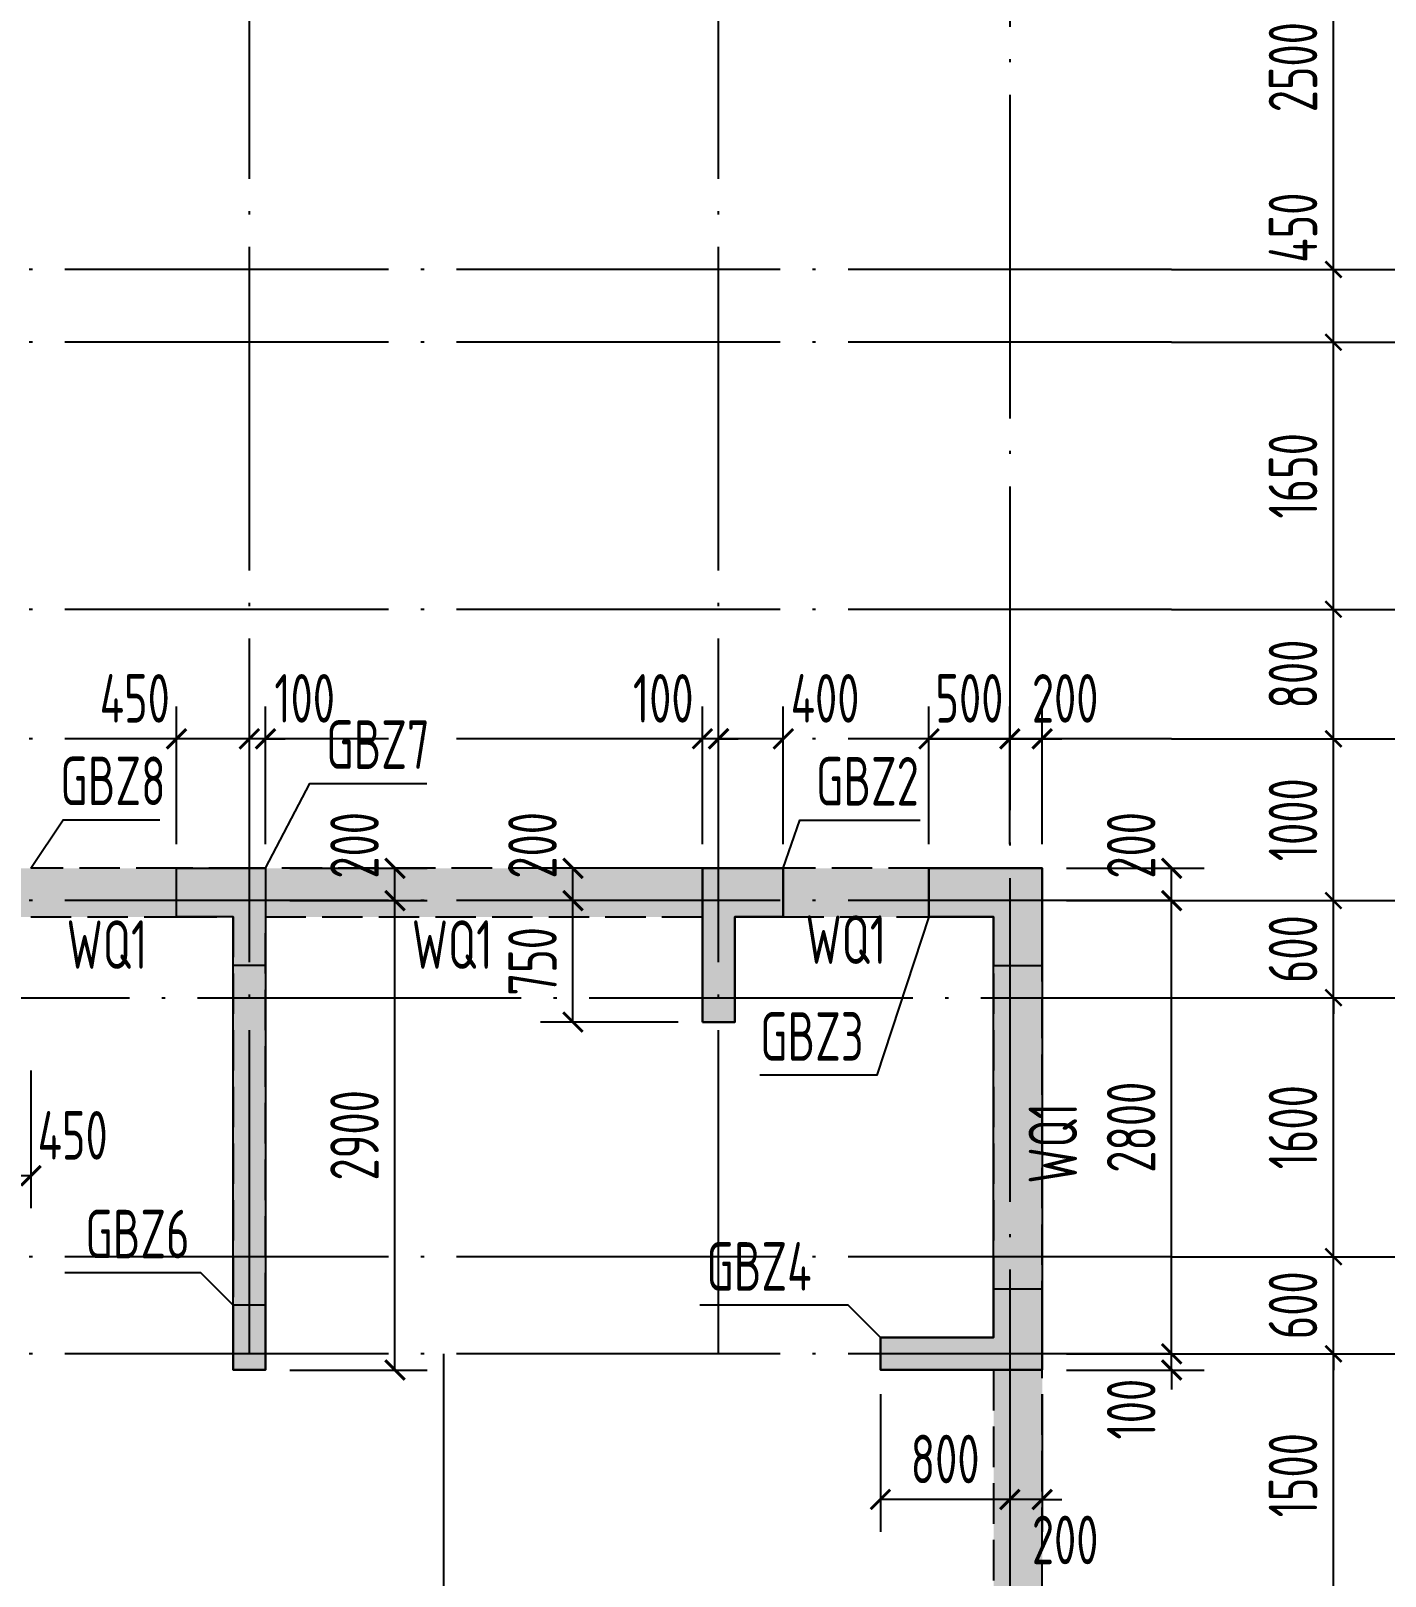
# Model space of a CAD drawing. Extents: x -668857 to 143095, y -247466 to 228182.
# Drawn here: x -283926 to -275557, y 206265 to 215812 of the extents above; entities that cross this region are included whole.
import ezdxf
from ezdxf.enums import TextEntityAlignment as Align

# ---------------------------------------------------------------- set-up
doc = ezdxf.new("R2010")
doc.units = 0
doc.header["$LTSCALE"] = 1000
doc.linetypes.add('DASH', pattern=[0.35, 0.25, -0.1])
doc.linetypes.add('DOTE', pattern=[2.42, 2, -0.2, 0.02, -0.2])
doc.layers.get('0').update_dxf_attribs({"linetype": 'CONTINUOUS'})
doc.layers.get('DEFPOINTS').update_dxf_attribs({"linetype": 'CONTINUOUS'})
for name, color, linetype in [('A-AXIS', 1, 'CONTINUOUS'), ('A-DOTE', 10, 'DOTE'), ('COLU_DE_TEXT', 7, 'CONTINUOUS'), ('LABEL', 1, 'CONTINUOUS'), ('S-Q墙填充', 252, 'CONTINUOUS'), ('S-Q墙实线', 6, 'CONTINUOUS'), ('S-Q墙标注', 3, 'CONTINUOUS'), ('S-Q墙虚线', 6, 'DASH'), ('S-X详图填充', 252, 'CONTINUOUS'), ('S-X详图实线', 4, 'CONTINUOUS'), ('S-Y一般标注', 3, 'CONTINUOUS')]:
    doc.layers.add(name, color=color, linetype=linetype)
doc.styles.add('TSSD_DIMENSION', font='Tssdeng.shx', dxfattribs={"width": 0.7, "bigfont": 'tssdchn.shx'})
doc.styles.add('TSSD_REIN', font='tssdeng.shx', dxfattribs={"width": 0.7, "height": 300, "bigfont": 'tssdchn.shx'})
doc.styles.add('结构文字', font='zstxt.shx', dxfattribs={"width": 0.7, "bigfont": 'zshz.shx'})
doc.dimstyles.new('STRUCK', dxfattribs={"dimtxt": 400, "dimasz": 121, "dimexe": 200, "dimexo": 150, "dimgap": 115, "dimtad": 1, "dimdec": 0, "dimdsep": 46, "dimtxsty": '结构文字', "dimblk": 'ARCHTICK', "dimcen": 400, "dimclrd": 3, "dimclre": 3, "dimclrt": 7, "dimadec": 0, "dimazin": 0, "dimtfac": 1, "dimtdec": 0, "dimtix": 1, "dimtmove": 2, "dimatfit": 3, "dimldrblk": '_DIMX', "dimfxl": 0, "dimtolj": 1, "dimtzin": 0, "dimarcsym": 0})
doc.dimstyles.new('TSSD_100_100', dxfattribs={"dimtxt": 300, "dimasz": 100, "dimexe": 100, "dimexo": 250, "dimgap": 100, "dimtad": 1, "dimdec": 0, "dimzin": 0, "dimdsep": 46, "dimtxsty": 'TSSD_DIMENSION', "dimblk": 'ARCHTICK', "dimcen": 0, "dimdle": 100, "dimclrt": 7, "dimadec": 0, "dimazin": 0, "dimtfac": 1, "dimtdec": 0, "dimtix": 1, "dimtmove": 2, "dimatfit": 3, "dimldrblk": 'ARCHTICK', "dimfxl": 0, "dimtolj": 1, "dimtzin": 0, "dimarcsym": 0})

# ---------------------------------------------------------------- blocks, each defined once
blk = doc.blocks.new('_ArchTick')
at = {"color": 0, "linetype": 'ByBlock', "const_width": 0.15}
blk.add_lwpolyline([(-0.5, -0.5), (0.5, 0.5)], dxfattribs=at)
blk = doc.blocks.new('*D270')
at = {"layer": 'DEFPOINTS', "color": 0}
for p in [(55600, 10900), (56600, 10900), (55600, 9400)]:
    blk.add_point(p, dxfattribs=at)
at = {"layer": 'S-Y一般标注', "color": 0, "lineweight": -2}
for p, q in [((56600, 9300), (56600, 11000)), ((55850, 10900), (56700, 10900)), ((55850, 9400), (56700, 9400))]:
    blk.add_line(p, q, dxfattribs=at)
at = {"layer": 'S-Y一般标注', "color": 0, "lineweight": -2, "xscale": 100, "yscale": 100, "zscale": 100}
for p, rotation in [((56600, 10900), 90), ((56600, 9400), 270)]:
    blk.add_blockref('_ArchTick', p, dxfattribs=dict(at, rotation=rotation))
at = {"layer": 'S-Y一般标注', "color": 7, "insert": (56350, 10150), "char_height": 300, "attachment_point": 5, "rotation": 90, "style": 'TSSD_DIMENSION'}
blk.add_mtext('\\A1;1500', dxfattribs=at)
blk = doc.blocks.new('*D271')
at = {"layer": 'DEFPOINTS', "color": 0}
for p in [(55600, 11500), (56600, 11500), (55600, 10900)]:
    blk.add_point(p, dxfattribs=at)
at = {"layer": 'S-Y一般标注', "color": 0, "lineweight": -2}
for p, q in [((56600, 11500), (56600, 11600)), ((55850, 11500), (56700, 11500)), ((56600, 10900), (56600, 11500)), ((55850, 10900), (56700, 10900)), ((56600, 10900), (56600, 10800))]:
    blk.add_line(p, q, dxfattribs=at)
at = {"layer": 'S-Y一般标注', "color": 0, "lineweight": -2, "xscale": 100, "yscale": 100, "zscale": 100}
for p, rotation in [((56600, 11500), 270), ((56600, 10900), 90)]:
    blk.add_blockref('_ArchTick', p, dxfattribs=dict(at, rotation=rotation))
at = {"layer": 'S-Y一般标注', "color": 7, "insert": (56350, 11200), "char_height": 300, "attachment_point": 5, "rotation": 90, "style": 'TSSD_DIMENSION'}
blk.add_mtext('\\A1;600', dxfattribs=at)
blk = doc.blocks.new('*D272')
at = {"layer": 'DEFPOINTS', "color": 0}
for p in [(55600, 13100.3), (56600, 13100.3), (55600, 11500)]:
    blk.add_point(p, dxfattribs=at)
at = {"layer": 'S-Y一般标注', "color": 0, "lineweight": -2}
for p, q in [((56600, 11400), (56600, 13200.3)), ((55850, 13100.3), (56700, 13100.3)), ((55850, 11500), (56700, 11500))]:
    blk.add_line(p, q, dxfattribs=at)
at = {"layer": 'S-Y一般标注', "color": 0, "lineweight": -2, "xscale": 100, "yscale": 100, "zscale": 100}
for p, rotation in [((56600, 13100.3), 90), ((56600, 11500), 270)]:
    blk.add_blockref('_ArchTick', p, dxfattribs=dict(at, rotation=rotation))
at = {"layer": 'S-Y一般标注', "color": 7, "insert": (56350, 12300.2), "char_height": 300, "attachment_point": 5, "rotation": 90, "style": 'TSSD_DIMENSION'}
blk.add_mtext('\\A1;1600', dxfattribs=at)
blk = doc.blocks.new('*D273')
at = {"layer": 'DEFPOINTS', "color": 0}
for p in [(55600, 13700), (56600, 13700), (55600, 13100.3)]:
    blk.add_point(p, dxfattribs=at)
at = {"layer": 'S-Y一般标注', "color": 0, "lineweight": -2}
for p, q in [((56600, 13700), (56600, 13800)), ((55850, 13700), (56700, 13700)), ((56600, 13100.3), (56600, 13700)), ((55850, 13100.3), (56700, 13100.3)), ((56600, 13100.3), (56600, 13000.3))]:
    blk.add_line(p, q, dxfattribs=at)
at = {"layer": 'S-Y一般标注', "color": 0, "lineweight": -2, "xscale": 100, "yscale": 100, "zscale": 100}
for p, rotation in [((56600, 13700), 270), ((56600, 13100.3), 90)]:
    blk.add_blockref('_ArchTick', p, dxfattribs=dict(at, rotation=rotation))
at = {"layer": 'S-Y一般标注', "color": 7, "insert": (56350, 13400.2), "char_height": 300, "attachment_point": 5, "rotation": 90, "style": 'TSSD_DIMENSION'}
blk.add_mtext('\\A1;600', dxfattribs=at)
blk = doc.blocks.new('*D274')
at = {"layer": 'DEFPOINTS', "color": 0}
for p in [(55600, 14700), (56600, 14700), (55600, 13700)]:
    blk.add_point(p, dxfattribs=at)
at = {"layer": 'S-Y一般标注', "color": 0, "lineweight": -2}
for p, q in [((56600, 13600), (56600, 14800)), ((55850, 14700), (56700, 14700)), ((55850, 13700), (56700, 13700))]:
    blk.add_line(p, q, dxfattribs=at)
at = {"layer": 'S-Y一般标注', "color": 0, "lineweight": -2, "xscale": 100, "yscale": 100, "zscale": 100}
for p, rotation in [((56600, 14700), 90), ((56600, 13700), 270)]:
    blk.add_blockref('_ArchTick', p, dxfattribs=dict(at, rotation=rotation))
at = {"layer": 'S-Y一般标注', "color": 7, "insert": (56350, 14200), "char_height": 300, "attachment_point": 5, "rotation": 90, "style": 'TSSD_DIMENSION'}
blk.add_mtext('\\A1;1000', dxfattribs=at)
blk = doc.blocks.new('*D275')
at = {"layer": 'DEFPOINTS', "color": 0}
for p in [(55600, 20100), (57400, 20100), (55600, 4600)]:
    blk.add_point(p, dxfattribs=at)
at = {"layer": 'S-Y一般标注', "color": 0, "lineweight": -2}
for p, q in [((57400, 4500), (57400, 20200)), ((55850, 20100), (57500, 20100)), ((55850, 4600), (57500, 4600))]:
    blk.add_line(p, q, dxfattribs=at)
at = {"layer": 'S-Y一般标注', "color": 0, "lineweight": -2, "xscale": 100, "yscale": 100, "zscale": 100}
for p, rotation in [((57400, 20100), 90), ((57400, 4600), 270)]:
    blk.add_blockref('_ArchTick', p, dxfattribs=dict(at, rotation=rotation))
at = {"layer": 'S-Y一般标注', "color": 7, "insert": (57150, 12350), "char_height": 300, "attachment_point": 5, "rotation": 90, "style": 'TSSD_DIMENSION'}
blk.add_mtext('\\A1;15500', dxfattribs=at)
blk = doc.blocks.new('*D276')
at = {"layer": 'DEFPOINTS', "color": 0}
for p in [(55600, 15500), (56600, 15500), (55600, 14700)]:
    blk.add_point(p, dxfattribs=at)
at = {"layer": 'S-Y一般标注', "color": 0, "lineweight": -2}
for p, q in [((56600, 14600), (56600, 15600)), ((55850, 15500), (56700, 15500)), ((55850, 14700), (56700, 14700))]:
    blk.add_line(p, q, dxfattribs=at)
at = {"layer": 'S-Y一般标注', "color": 0, "lineweight": -2, "xscale": 100, "yscale": 100, "zscale": 100}
for p, rotation in [((56600, 15500), 90), ((56600, 14700), 270)]:
    blk.add_blockref('_ArchTick', p, dxfattribs=dict(at, rotation=rotation))
at = {"layer": 'S-Y一般标注', "color": 7, "insert": (56350, 15100), "char_height": 300, "attachment_point": 5, "rotation": 90, "style": 'TSSD_DIMENSION'}
blk.add_mtext('\\A1;800', dxfattribs=at)
blk = doc.blocks.new('*D277')
at = {"layer": 'DEFPOINTS', "color": 0}
for p in [(55600, 17600), (56600, 17600), (55600, 17150)]:
    blk.add_point(p, dxfattribs=at)
at = {"layer": 'S-Y一般标注', "color": 0, "lineweight": -2}
for p, q in [((56600, 17050), (56600, 17700)), ((55850, 17600), (56700, 17600)), ((55850, 17150), (56700, 17150))]:
    blk.add_line(p, q, dxfattribs=at)
at = {"layer": 'S-Y一般标注', "color": 0, "lineweight": -2, "xscale": 100, "yscale": 100, "zscale": 100}
for p, rotation in [((56600, 17600), 90), ((56600, 17150), 270)]:
    blk.add_blockref('_ArchTick', p, dxfattribs=dict(at, rotation=rotation))
at = {"layer": 'S-Y一般标注', "color": 7, "insert": (56350, 17858.1), "char_height": 300, "attachment_point": 5, "rotation": 90, "style": 'TSSD_DIMENSION'}
blk.add_mtext('\\A1;450', dxfattribs=at)
blk = doc.blocks.new('*D278')
at = {"layer": 'DEFPOINTS', "color": 0}
for p in [(55600, 20100), (56600, 20100), (55600, 17600)]:
    blk.add_point(p, dxfattribs=at)
at = {"layer": 'S-Y一般标注', "color": 0, "lineweight": -2}
for p, q in [((56600, 17500), (56600, 20200)), ((55850, 20100), (56700, 20100)), ((55850, 17600), (56700, 17600))]:
    blk.add_line(p, q, dxfattribs=at)
at = {"layer": 'S-Y一般标注', "color": 0, "lineweight": -2, "xscale": 100, "yscale": 100, "zscale": 100}
for p, rotation in [((56600, 20100), 90), ((56600, 17600), 270)]:
    blk.add_blockref('_ArchTick', p, dxfattribs=dict(at, rotation=rotation))
at = {"layer": 'S-Y一般标注', "color": 7, "insert": (56350, 18850), "char_height": 300, "attachment_point": 5, "rotation": 90, "style": 'TSSD_DIMENSION'}
blk.add_mtext('\\A1;2500', dxfattribs=at)
blk = doc.blocks.new('*D281')
at = {"layer": 'DEFPOINTS', "color": 0}
for p in [(55600, 17150), (56600, 17150), (55600, 15500)]:
    blk.add_point(p, dxfattribs=at)
at = {"layer": 'S-Y一般标注', "color": 0, "lineweight": -2}
for p, q in [((56600, 15400), (56600, 17250)), ((55850, 17150), (56700, 17150)), ((55850, 15500), (56700, 15500))]:
    blk.add_line(p, q, dxfattribs=at)
at = {"layer": 'S-Y一般标注', "color": 0, "lineweight": -2, "xscale": 100, "yscale": 100, "zscale": 100}
for p, rotation in [((56600, 17150), 90), ((56600, 15500), 270)]:
    blk.add_blockref('_ArchTick', p, dxfattribs=dict(at, rotation=rotation))
at = {"layer": 'S-Y一般标注', "color": 7, "insert": (56350, 16325), "char_height": 300, "attachment_point": 5, "rotation": 90, "style": 'TSSD_DIMENSION'}
blk.add_mtext('\\A1;1650', dxfattribs=at)
blk = doc.blocks.new('*D740')
at = {"layer": 'DEFPOINTS', "color": 0}
for p in [(-277676.1, 207638.2), (-276876.1, 207638.2), (-277676.1, 207538.2)]:
    blk.add_point(p, dxfattribs=at)
at = {"layer": 'S-Q墙标注', "color": 3, "lineweight": -2}
for p, q in [((-276876.1, 207638.2), (-276876.1, 207759.2)), ((-277526.1, 207638.2), (-276676.1, 207638.2)), ((-276876.1, 207538.2), (-276876.1, 207638.2)), ((-277526.1, 207538.2), (-276676.1, 207538.2)), ((-276876.1, 207538.2), (-276876.1, 207417.2))]:
    blk.add_line(p, q, dxfattribs=at)
at = {"layer": 'S-Q墙标注', "color": 3, "lineweight": -2, "xscale": 121, "yscale": 121, "zscale": 121}
for p, rotation in [((-276876.1, 207638.2), 270), ((-276876.1, 207538.2), 90)]:
    blk.add_blockref('_ArchTick', p, dxfattribs=dict(at, rotation=rotation))
at = {"layer": 'S-Q墙标注', "color": 7, "insert": (-277126.1, 207296.3), "char_height": 300, "attachment_point": 5, "rotation": 90, "style": 'TSSD_REIN'}
blk.add_mtext('\\A1;100', dxfattribs=at)
blk = doc.blocks.new('_DIMX')
blk.add_line((-150, 0), (150, 0))
at = {"const_width": 50}
blk.add_lwpolyline([(-70, -70), (70, 70)], dxfattribs=at)
blk = doc.blocks.new('*D741')
at = {"layer": 'DEFPOINTS', "color": 0}
for p in [(-277676.1, 210438.2), (-276876.1, 210438.2), (-277676.1, 207638.2)]:
    blk.add_point(p, dxfattribs=at)
at = {"layer": 'S-Q墙标注', "color": 3, "lineweight": -2}
for p, q in [((-277526.1, 210438.2), (-276676.1, 210438.2)), ((-276876.1, 207638.2), (-276876.1, 210438.2)), ((-277526.1, 207638.2), (-276676.1, 207638.2))]:
    blk.add_line(p, q, dxfattribs=at)
at = {"layer": 'S-Q墙标注', "color": 3, "lineweight": -2, "xscale": 121, "yscale": 121, "zscale": 121}
for p, rotation in [((-276876.1, 210438.2), 90), ((-276876.1, 207638.2), 270)]:
    blk.add_blockref('_ArchTick', p, dxfattribs=dict(at, rotation=rotation))
at = {"layer": 'S-Q墙标注', "color": 7, "insert": (-277126.1, 209038.2), "char_height": 300, "attachment_point": 5, "rotation": 90, "style": 'TSSD_REIN'}
blk.add_mtext('\\A1;2800', dxfattribs=at)
blk = doc.blocks.new('*D742')
at = {"layer": 'DEFPOINTS', "color": 0}
for p in [(-277676.1, 210638.2), (-276876.1, 210638.2), (-277676.1, 210438.2)]:
    blk.add_point(p, dxfattribs=at)
at = {"layer": 'S-Q墙标注', "color": 3, "lineweight": -2}
for p, q in [((-277526.1, 210638.2), (-276676.1, 210638.2)), ((-276876.1, 210438.2), (-276876.1, 210638.2)), ((-277526.1, 210438.2), (-276676.1, 210438.2))]:
    blk.add_line(p, q, dxfattribs=at)
at = {"layer": 'S-Q墙标注', "color": 3, "lineweight": -2, "xscale": 121, "yscale": 121, "zscale": 121}
for p, rotation in [((-276876.1, 210638.2), 90), ((-276876.1, 210438.2), 270)]:
    blk.add_blockref('_ArchTick', p, dxfattribs=dict(at, rotation=rotation))
at = {"layer": 'S-Q墙标注', "color": 7, "insert": (-277126.1, 210780.1), "char_height": 300, "attachment_point": 5, "rotation": 90, "style": 'TSSD_REIN'}
blk.add_mtext('\\A1;200', dxfattribs=at)
blk = doc.blocks.new('*D743')
at = {"layer": 'DEFPOINTS', "color": 0}
for p in [(-277876.1, 207538.2), (-277676.1, 207538.2), (-277876.1, 206738.2)]:
    blk.add_point(p, dxfattribs=at)
at = {"layer": 'S-Q墙标注', "color": 3, "lineweight": -2}
for p, q in [((-277876.1, 207388.2), (-277876.1, 206538.2)), ((-277676.1, 207388.2), (-277676.1, 206538.2)), ((-277876.1, 206738.2), (-277997.1, 206738.2)), ((-277676.1, 206738.2), (-277876.1, 206738.2)), ((-277676.1, 206738.2), (-277555.1, 206738.2))]:
    blk.add_line(p, q, dxfattribs=at)
at = {"layer": 'S-Q墙标注', "color": 3, "lineweight": -2, "xscale": 121, "yscale": 121, "zscale": 121}
blk.add_blockref('_ArchTick', (-277876.1, 206738.2), dxfattribs=at)
at = {"layer": 'S-Q墙标注', "color": 3, "lineweight": -2, "xscale": 121, "yscale": 121, "zscale": 121, "rotation": 180}
blk.add_blockref('_ArchTick', (-277676.1, 206738.2), dxfattribs=at)
at = {"layer": 'S-Q墙标注', "color": 7, "insert": (-277534.2, 206488.2), "char_height": 300, "attachment_point": 5, "style": 'TSSD_REIN'}
blk.add_mtext('\\A1;200', dxfattribs=at)
blk = doc.blocks.new('*D744')
at = {"layer": 'DEFPOINTS', "color": 0}
for p in [(-278676.1, 207538.2), (-277876.1, 207538.2), (-278676.1, 206738.2)]:
    blk.add_point(p, dxfattribs=at)
at = {"layer": 'S-Q墙标注', "color": 3, "lineweight": -2}
for p, q in [((-278676.1, 207388.2), (-278676.1, 206538.2)), ((-277876.1, 207388.2), (-277876.1, 206538.2)), ((-277876.1, 206738.2), (-278676.1, 206738.2))]:
    blk.add_line(p, q, dxfattribs=at)
at = {"layer": 'S-Q墙标注', "color": 3, "lineweight": -2, "xscale": 121, "yscale": 121, "zscale": 121, "rotation": 180}
blk.add_blockref('_ArchTick', (-278676.1, 206738.2), dxfattribs=at)
at = {"layer": 'S-Q墙标注', "color": 3, "lineweight": -2, "xscale": 121, "yscale": 121, "zscale": 121}
blk.add_blockref('_ArchTick', (-277876.1, 206738.2), dxfattribs=at)
at = {"layer": 'S-Q墙标注', "color": 7, "insert": (-278276.1, 206988.2), "char_height": 300, "attachment_point": 5, "style": 'TSSD_REIN'}
blk.add_mtext('\\A1;800', dxfattribs=at)
blk = doc.blocks.new('*D747')
at = {"layer": 'DEFPOINTS', "color": 0}
for p in [(-277876.1, 211438.2), (-278376.1, 210638.2), (-277876.1, 210638.2)]:
    blk.add_point(p, dxfattribs=at)
at = {"layer": 'S-Q墙标注', "color": 3, "lineweight": -2}
for p, q in [((-278376.1, 210788.2), (-278376.1, 211638.2)), ((-277876.1, 210788.2), (-277876.1, 211638.2)), ((-278376.1, 211438.2), (-278497.1, 211438.2)), ((-278376.1, 211438.2), (-277876.1, 211438.2)), ((-277876.1, 211438.2), (-277755.1, 211438.2))]:
    blk.add_line(p, q, dxfattribs=at)
at = {"layer": 'S-Q墙标注', "color": 3, "lineweight": -2, "xscale": 121, "yscale": 121, "zscale": 121}
blk.add_blockref('_ArchTick', (-278376.1, 211438.2), dxfattribs=at)
at = {"layer": 'S-Q墙标注', "color": 3, "lineweight": -2, "xscale": 121, "yscale": 121, "zscale": 121, "rotation": 180}
blk.add_blockref('_ArchTick', (-277876.1, 211438.2), dxfattribs=at)
at = {"layer": 'S-Q墙标注', "color": 7, "insert": (-278126.1, 211688.2), "char_height": 300, "attachment_point": 5, "style": 'TSSD_REIN'}
blk.add_mtext('\\A1;500', dxfattribs=at)
blk = doc.blocks.new('*D748')
at = {"layer": 'DEFPOINTS', "color": 0}
for p in [(-277676.2, 211438.2), (-277876.1, 210638.2), (-277676.2, 210638.2)]:
    blk.add_point(p, dxfattribs=at)
at = {"layer": 'S-Q墙标注', "color": 3, "lineweight": -2}
for p, q in [((-277876.1, 210788.2), (-277876.1, 211638.2)), ((-277676.2, 210788.2), (-277676.2, 211638.2)), ((-277876.1, 211438.2), (-277997.1, 211438.2)), ((-277876.1, 211438.2), (-277676.2, 211438.2)), ((-277676.2, 211438.2), (-277555.2, 211438.2))]:
    blk.add_line(p, q, dxfattribs=at)
at = {"layer": 'S-Q墙标注', "color": 3, "lineweight": -2, "xscale": 121, "yscale": 121, "zscale": 121}
blk.add_blockref('_ArchTick', (-277876.1, 211438.2), dxfattribs=at)
at = {"layer": 'S-Q墙标注', "color": 3, "lineweight": -2, "xscale": 121, "yscale": 121, "zscale": 121, "rotation": 180}
blk.add_blockref('_ArchTick', (-277676.2, 211438.2), dxfattribs=at)
at = {"layer": 'S-Q墙标注', "color": 7, "insert": (-277534.2, 211688.2), "char_height": 300, "attachment_point": 5, "style": 'TSSD_REIN'}
blk.add_mtext('\\A1;200', dxfattribs=at)
blk = doc.blocks.new('*D757')
at = {"layer": 'DEFPOINTS', "color": 0}
for p in [(-280576.1, 210438.2), (-279776.1, 210438.2), (-279776.1, 209688.2)]:
    blk.add_point(p, dxfattribs=at)
at = {"layer": 'S-Q墙标注', "color": 3, "lineweight": -2}
for p, q in [((-279926.1, 210438.2), (-280776.1, 210438.2)), ((-280576.1, 209688.2), (-280576.1, 210438.2)), ((-279926.1, 209688.2), (-280776.1, 209688.2))]:
    blk.add_line(p, q, dxfattribs=at)
at = {"layer": 'S-Q墙标注', "color": 3, "lineweight": -2, "xscale": 121, "yscale": 121, "zscale": 121}
for p, rotation in [((-280576.1, 210438.2), 90), ((-280576.1, 209688.2), 270)]:
    blk.add_blockref('_ArchTick', p, dxfattribs=dict(at, rotation=rotation))
at = {"layer": 'S-Q墙标注', "color": 7, "insert": (-280826.1, 210063.2), "char_height": 300, "attachment_point": 5, "rotation": 90, "style": 'TSSD_REIN'}
blk.add_mtext('\\A1;750', dxfattribs=at)
blk = doc.blocks.new('*D758')
at = {"layer": 'DEFPOINTS', "color": 0}
for p in [(-280576.1, 210638.2), (-279776.1, 210638.2), (-279776.1, 210438.2)]:
    blk.add_point(p, dxfattribs=at)
at = {"layer": 'S-Q墙标注', "color": 3, "lineweight": -2}
for p, q in [((-279926.1, 210638.2), (-280776.1, 210638.2)), ((-280576.1, 210438.2), (-280576.1, 210638.2)), ((-279926.1, 210438.2), (-280776.1, 210438.2))]:
    blk.add_line(p, q, dxfattribs=at)
at = {"layer": 'S-Q墙标注', "color": 3, "lineweight": -2, "xscale": 121, "yscale": 121, "zscale": 121}
for p, rotation in [((-280576.1, 210638.2), 90), ((-280576.1, 210438.2), 270)]:
    blk.add_blockref('_ArchTick', p, dxfattribs=dict(at, rotation=rotation))
at = {"layer": 'S-Q墙标注', "color": 7, "insert": (-280826.1, 210780.1), "char_height": 300, "attachment_point": 5, "rotation": 90, "style": 'TSSD_REIN'}
blk.add_mtext('\\A1;200', dxfattribs=at)
blk = doc.blocks.new('*D759')
at = {"layer": 'DEFPOINTS', "color": 0}
for p in [(-279676.1, 211438.2), (-279676.1, 210638.2), (-279276.2, 210638.2)]:
    blk.add_point(p, dxfattribs=at)
at = {"layer": 'S-Q墙标注', "color": 3, "lineweight": -2}
for p, q in [((-279676.1, 210788.2), (-279676.1, 211638.2)), ((-279276.2, 210788.2), (-279276.2, 211638.2)), ((-279276.2, 211438.2), (-279676.1, 211438.2))]:
    blk.add_line(p, q, dxfattribs=at)
at = {"layer": 'S-Q墙标注', "color": 3, "lineweight": -2, "xscale": 121, "yscale": 121, "zscale": 121, "rotation": 180}
blk.add_blockref('_ArchTick', (-279676.1, 211438.2), dxfattribs=at)
at = {"layer": 'S-Q墙标注', "color": 3, "lineweight": -2, "xscale": 121, "yscale": 121, "zscale": 121}
blk.add_blockref('_ArchTick', (-279276.2, 211438.2), dxfattribs=at)
at = {"layer": 'S-Q墙标注', "color": 7, "insert": (-279018.1, 211688.2), "char_height": 300, "attachment_point": 5, "style": 'TSSD_REIN'}
blk.add_mtext('\\A1;400', dxfattribs=at)
blk = doc.blocks.new('*D760')
at = {"layer": 'DEFPOINTS', "color": 0}
for p in [(-279776.1, 211438.2), (-279776.1, 210638.2), (-279676.1, 210638.2)]:
    blk.add_point(p, dxfattribs=at)
at = {"layer": 'S-Q墙标注', "color": 3, "lineweight": -2}
for p, q in [((-279776.1, 210788.2), (-279776.1, 211638.2)), ((-279676.1, 210788.2), (-279676.1, 211638.2)), ((-279776.1, 211438.2), (-279897.1, 211438.2)), ((-279676.1, 211438.2), (-279776.1, 211438.2)), ((-279676.1, 211438.2), (-279555.1, 211438.2))]:
    blk.add_line(p, q, dxfattribs=at)
at = {"layer": 'S-Q墙标注', "color": 3, "lineweight": -2, "xscale": 121, "yscale": 121, "zscale": 121}
blk.add_blockref('_ArchTick', (-279776.1, 211438.2), dxfattribs=at)
at = {"layer": 'S-Q墙标注', "color": 3, "lineweight": -2, "xscale": 121, "yscale": 121, "zscale": 121, "rotation": 180}
blk.add_blockref('_ArchTick', (-279676.1, 211438.2), dxfattribs=at)
at = {"layer": 'S-Q墙标注', "color": 7, "insert": (-280018, 211688.2), "char_height": 300, "attachment_point": 5, "style": 'TSSD_REIN'}
blk.add_mtext('\\A1;100', dxfattribs=at)
blk = doc.blocks.new('*D761')
at = {"layer": 'DEFPOINTS', "color": 0}
for p in [(-282476.1, 210438.2), (-281676.1, 210438.2), (-282476.1, 207538.2)]:
    blk.add_point(p, dxfattribs=at)
at = {"layer": 'S-Q墙标注', "color": 3, "lineweight": -2}
for p, q in [((-282326.1, 210438.2), (-281476.1, 210438.2)), ((-281676.1, 207538.2), (-281676.1, 210438.2)), ((-282326.1, 207538.2), (-281476.1, 207538.2))]:
    blk.add_line(p, q, dxfattribs=at)
at = {"layer": 'S-Q墙标注', "color": 3, "lineweight": -2, "xscale": 121, "yscale": 121, "zscale": 121}
for p, rotation in [((-281676.1, 210438.2), 90), ((-281676.1, 207538.2), 270)]:
    blk.add_blockref('_ArchTick', p, dxfattribs=dict(at, rotation=rotation))
at = {"layer": 'S-Q墙标注', "color": 7, "insert": (-281926.1, 208988.2), "char_height": 300, "attachment_point": 5, "rotation": 90, "style": 'TSSD_REIN'}
blk.add_mtext('\\A1;2900', dxfattribs=at)
blk = doc.blocks.new('*D762')
at = {"layer": 'DEFPOINTS', "color": 0}
for p in [(-282476.1, 210638.2), (-281676.1, 210638.2), (-282476.1, 210438.2)]:
    blk.add_point(p, dxfattribs=at)
at = {"layer": 'S-Q墙标注', "color": 3, "lineweight": -2}
for p, q in [((-282326.1, 210638.2), (-281476.1, 210638.2)), ((-281676.1, 210438.2), (-281676.1, 210638.2)), ((-282326.1, 210438.2), (-281476.1, 210438.2))]:
    blk.add_line(p, q, dxfattribs=at)
at = {"layer": 'S-Q墙标注', "color": 3, "lineweight": -2, "xscale": 121, "yscale": 121, "zscale": 121}
for p, rotation in [((-281676.1, 210638.2), 90), ((-281676.1, 210438.2), 270)]:
    blk.add_blockref('_ArchTick', p, dxfattribs=dict(at, rotation=rotation))
at = {"layer": 'S-Q墙标注', "color": 7, "insert": (-281926.1, 210780.1), "char_height": 300, "attachment_point": 5, "rotation": 90, "style": 'TSSD_REIN'}
blk.add_mtext('\\A1;200', dxfattribs=at)
blk = doc.blocks.new('*D763')
at = {"layer": 'DEFPOINTS', "color": 0}
for p in [(-282576.1, 211438.2), (-282576.1, 210638.2), (-282476.1, 210638.2)]:
    blk.add_point(p, dxfattribs=at)
at = {"layer": 'S-Q墙标注', "color": 3, "lineweight": -2}
for p, q in [((-282576.1, 210788.2), (-282576.1, 211638.2)), ((-282476.1, 210788.2), (-282476.1, 211638.2)), ((-282576.1, 211438.2), (-282697.1, 211438.2)), ((-282476.1, 211438.2), (-282576.1, 211438.2)), ((-282476.1, 211438.2), (-282355.1, 211438.2))]:
    blk.add_line(p, q, dxfattribs=at)
at = {"layer": 'S-Q墙标注', "color": 3, "lineweight": -2, "xscale": 121, "yscale": 121, "zscale": 121}
blk.add_blockref('_ArchTick', (-282576.1, 211438.2), dxfattribs=at)
at = {"layer": 'S-Q墙标注', "color": 3, "lineweight": -2, "xscale": 121, "yscale": 121, "zscale": 121, "rotation": 180}
blk.add_blockref('_ArchTick', (-282476.1, 211438.2), dxfattribs=at)
at = {"layer": 'S-Q墙标注', "color": 7, "insert": (-282234.2, 211688.2), "char_height": 300, "attachment_point": 5, "style": 'TSSD_REIN'}
blk.add_mtext('\\A1;100', dxfattribs=at)
blk = doc.blocks.new('*D764')
at = {"layer": 'DEFPOINTS', "color": 0}
for p in [(-283026.1, 211438.2), (-283026.1, 210638.2), (-282576.1, 210638.2)]:
    blk.add_point(p, dxfattribs=at)
at = {"layer": 'S-Q墙标注', "color": 3, "lineweight": -2}
for p, q in [((-283026.1, 210788.2), (-283026.1, 211638.2)), ((-282576.1, 210788.2), (-282576.1, 211638.2)), ((-282576.1, 211438.2), (-283026.1, 211438.2))]:
    blk.add_line(p, q, dxfattribs=at)
at = {"layer": 'S-Q墙标注', "color": 3, "lineweight": -2, "xscale": 121, "yscale": 121, "zscale": 121, "rotation": 180}
blk.add_blockref('_ArchTick', (-283026.1, 211438.2), dxfattribs=at)
at = {"layer": 'S-Q墙标注', "color": 3, "lineweight": -2, "xscale": 121, "yscale": 121, "zscale": 121}
blk.add_blockref('_ArchTick', (-282576.1, 211438.2), dxfattribs=at)
at = {"layer": 'S-Q墙标注', "color": 7, "insert": (-283284.2, 211688.2), "char_height": 300, "attachment_point": 5, "style": 'TSSD_REIN'}
blk.add_mtext('\\A1;450', dxfattribs=at)
blk = doc.blocks.new('*D767')
at = {"layer": 'DEFPOINTS', "color": 0}
for p in [(-284376.1, 209538.2), (-283926.2, 209538.2), (-284376.1, 208738.2)]:
    blk.add_point(p, dxfattribs=at)
at = {"layer": 'S-Q墙标注', "color": 3, "lineweight": -2}
for p, q in [((-284376.1, 209388.2), (-284376.1, 208538.2)), ((-283926.2, 209388.2), (-283926.2, 208538.2)), ((-283926.2, 208738.2), (-284376.1, 208738.2))]:
    blk.add_line(p, q, dxfattribs=at)
at = {"layer": 'S-Q墙标注', "color": 3, "lineweight": -2, "xscale": 121, "yscale": 121, "zscale": 121, "rotation": 180}
blk.add_blockref('_ArchTick', (-284376.1, 208738.2), dxfattribs=at)
at = {"layer": 'S-Q墙标注', "color": 3, "lineweight": -2, "xscale": 121, "yscale": 121, "zscale": 121}
blk.add_blockref('_ArchTick', (-283926.2, 208738.2), dxfattribs=at)
at = {"layer": 'S-Q墙标注', "color": 7, "insert": (-283668.1, 208988.2), "char_height": 300, "attachment_point": 5, "style": 'TSSD_REIN'}
blk.add_mtext('\\A1;450', dxfattribs=at)
blk = doc.blocks.new('20210726.16350016')
at = {"layer": 'A-AXIS'}
for p, q in [((55600, 17600), (58400, 17600)), ((55600, 17150), (58400, 17150)), ((55600, 15500), (58400, 15500)), ((55600, 14700), (58400, 14700)), ((55600, 13700), (58400, 13700)), ((55600, 13100.3), (58400, 13100.3)), ((55600, 11500), (58400, 11500)), ((55600, 10900), (58400, 10900))]:
    blk.add_line(p, q, dxfattribs=at)
at = {"layer": 'A-DOTE'}
for p, q in [((49900, 10900), (49900, 21100)), ((52800, 10900), (52800, 21100)), ((54600, 21100), (54600, 3600)), ((55600, 17600), (3600, 17600)), ((55600, 17150), (3600, 17150)), ((55600, 15500), (3600, 15500)), ((55600, 14700), (3600, 14700)), ((55600, 13700), (3600, 13700)), ((3600, 13100.3), (55600, 13100.3)), ((55600, 11500), (3600, 11500)), ((55600, 10900), (3600, 10900)), ((51100, 10900), (51100, 3600))]:
    blk.add_line(p, q, dxfattribs=at)
at = {"layer": 'S-Y一般标注'}
for base, p1, p2, picture, middle in [((57400, 20100), (55600, 4600), (55600, 20100), '*D275', (57150, 12350)), ((56600, 20100), (55600, 17600), (55600, 20100), '*D278', (56350, 18850)), ((56600, 17150), (55600, 15500), (55600, 17150), '*D281', (56350, 16325)), ((56600, 15500), (55600, 14700), (55600, 15500), '*D276', (56350, 15100)), ((56600, 14700), (55600, 13700), (55600, 14700), '*D274', (56350, 14200)), ((56600, 13700), (55600, 13100.3), (55600, 13700), '*D273', (56350, 13400.2)), ((56600, 13100.3), (55600, 11500), (55600, 13100.3), '*D272', (56350, 12300.2)), ((56600, 11500), (55600, 10900), (55600, 11500), '*D271', (56350, 11200)), ((56600, 10900), (55600, 9400), (55600, 10900), '*D270', (56350, 10150))]:
    dim = blk.add_linear_dim(base=base, p1=p1, p2=p2, angle=90, dimstyle='TSSD_100_100', dxfattribs=at)
    dim.commit()
    dim.dimension.update_dxf_attribs({"geometry": picture, "text_midpoint": middle})
dim = blk.add_linear_dim(base=(56600, 17600), p1=(55600, 17150), p2=(55600, 17600), angle=90, dimstyle='TSSD_100_100', dxfattribs=at)
dim.commit()
dim.dimension.update_dxf_attribs({"geometry": '*D277', "text_midpoint": (56350, 17858.1), "dimtype": 160})

msp = doc.modelspace()

# ---------------------------------------------------------------- hatches: boundary and pattern name
at = {"layer": 'S-Q墙填充', "ltscale": 0.5}
h = msp.add_hatch(dxfattribs=at)
h.set_pattern_fill('ARMORED', color=252, scale=30, style=0)
h.set_pattern_definition([(50, (-376939.88, 173170.09), (215.17805, -18.82564), [22.5, -247.5]), (355, (-376939.88, 173170.09), (-41.6254, 225.65764), [18, -198]), (100.4514, (-376921.95, 173168.52), (173.5528, 206.83186), [19.12206, -210.34263]), (46.1842, (-376939.88, 173230.09), (320.1723, -49.6557), [33.75, -371.25]), (96.6356, (-376913.2, 173225.95), (280.3988, 292.2354), [28.6831, -315.5139]), (351.1842, (-376939.88, 173230.1), (280.3986, 292.2356), [27, -297]), (21, (-376909.88, 173215.09), (179.07212, -120.78567), [22.5, -247.5]), (326, (-376909.88, 173215.09), (72.9946, 217.545), [18, -198]), (71.4514, (-376894.95, 173205.02), (252.0668, 96.75915), [19.12206, -210.34263]), (37.5, (-376939.88, 173170.085), (3.647957, 99.868156), [0, -195.6, 0, -201, 0, -198.75]), (7.5, (-376939.88, 173170.09), (78.92086, 118.32351), [0, -114.6, 0, -191.1, 0, -75.75]), (327.5, (-377006.78, 173170.085), (160.14673, -6.76646), [0, -75, 0, -234, 0, -310.5]), (317.5, (-377036.78, 173170.09), (174.95585, 30.0315), [0, -97.5, 0, -155.4, 0, -220.5]), (45, (-376939.88, 173170.09), (-106.06602, 106.06602), [])])
h.paths.add_polyline_path([(-285876.04, 212438.23), (-286525.96, 212438.23), (-288176.02, 212438.23), (-288776.24, 212438.23), (-288776.38, 212688.23), (-291975.97, 212688.23), (-291976.06, 212438.23), (-292575.99, 212438.23), (-294176.22, 212438.23), (-294876.13, 212438.23), (-294876.13, 211438.23), (-294876.13, 210638.23), (-307576.14, 210638.23), (-308026.14, 210638.23), (-308926.22, 210638.23), (-309376.13, 210638.23), (-310876.13, 210638.23), (-310876.13, 211438.23), (-310876.13, 212438.23), (-311526.05, 212438.23), (-313176.52, 212438.23), (-313776.13, 212438.23), (-313776.13, 212688.23), (-316976.13, 212688.23), (-316976.13, 212438.23), (-317576.26, 212438.23), (-319176.22, 212438.23), (-319876.13, 212438.23), (-319876.13, 211438.23), (-319876.13, 210638.23), (-328076.13, 210638.23), (-328076.13, 207638.23), (-328076.12, 205038.23), (-328076.12, 202938.23), (-325276.12, 202938.23), (-318776.08, 202938.23), (-318776.13, 201738.22), (-317726.13, 201738.22), (-315376.12, 201738.22), (-312826.13, 201738.22), (-311976.13, 201738.22), (-311976.18, 202938.11), (-306376.14, 202938.23), (-305476.14, 202938.23), (-302876.14, 202938.23), (-300276.12, 202938.23), (-299376.12, 202938.23), (-293776.12, 202938.23), (-293776.12, 201738.22), (-292726.13, 201738.22), (-290376.14, 201738.22), (-288026.13, 201738.22), (-286976.14, 201738.22), (-286976.14, 202938.23), (-281376.14, 202938.23), (-280476.14, 202938.23), (-277676.14, 202938.23), (-277676.14, 210638.23), (-279276.23, 210638.23), (-279676.14, 210638.23), (-282576.13, 210638.23), (-283026.13, 210638.23), (-283926.22, 210638.23), (-284376.14, 210638.23), (-285876.04, 210638.23), (-285876.04, 211438.23)])
h.paths.add_polyline_path([(-327776.13, 207538.23), (-327076.13, 207538.23), (-327076.13, 207738.23), (-327776.13, 207738.23), (-327776.13, 210338.23), (-327376.13, 210338.23), (-326476.04, 210338.23), (-326176.12, 210338.23), (-326176.11, 209688.23), (-325976.11, 209688.23), (-325976.12, 210338.23), (-323276.12, 210338.23), (-323276.12, 207538.23), (-323076.12, 207538.23), (-323076.12, 210338.23), (-322726.12, 210338.23), (-321826.04, 210338.23), (-321476.12, 210338.23), (-321476.12, 209538.23), (-321276.12, 209538.23), (-321276.12, 210338.23), (-319576.13, 210338.23), (-319576.13, 211438.23), (-319576.13, 212138.23), (-319176.22, 212138.23), (-317576.26, 212138.23), (-316876.13, 212138.23), (-316876.13, 210938.23), (-316676.13, 210938.23), (-316676.13, 212238.23), (-316676.13, 212388.23), (-314076.13, 212388.23), (-314076.13, 212238.23), (-314076.13, 210938.23), (-313876.13, 210938.23), (-313876.13, 212138.23), (-313176.52, 212138.23), (-311526.05, 212138.23), (-311176.13, 212138.23), (-311176.13, 211438.23), (-311176.13, 210338.23), (-309476.13, 210338.23), (-309476.13, 209538.23), (-309276.13, 209538.23), (-309276.13, 210338.23), (-308926.22, 210338.23), (-308026.14, 210338.23), (-307676.14, 210338.23), (-307676.14, 207538.23), (-307476.14, 207538.23), (-307476.14, 210338.23), (-304776.14, 210338.23), (-304776.14, 207538.23), (-304576.14, 207538.23), (-304576.14, 210338.23), (-304276.23, 210338.23), (-303276.13, 210338.23), (-302976.14, 210338.23), (-302976.14, 210338.23), (-302776.14, 210338.23), (-302776.14, 210338.23), (-302476.13, 210338.23), (-301476.04, 210338.23), (-301176.12, 210338.23), (-301176.12, 207538.03), (-300976.12, 207538.03), (-300976.12, 210338.23), (-298276.13, 210338.23), (-298276.13, 207538.23), (-298076.13, 207538.23), (-298076.13, 210338.23), (-297726.13, 210338.23), (-296826.04, 210338.23), (-296476.13, 210338.23), (-296476.13, 209538.23), (-296276.13, 209538.23), (-296276.13, 210338.23), (-294576.13, 210338.23), (-294576.13, 211438.23), (-294576.13, 212138.23), (-294176.22, 212138.23), (-292575.99, 212138.23), (-291876.13, 212138.23), (-291876.13, 210938.23), (-291676.13, 210938.23), (-291676.13, 212388.23), (-289076.13, 212388.23), (-289076.13, 210938.23), (-288876.13, 210938.23), (-288876.13, 212138.23), (-288176.02, 212138.23), (-286525.96, 212138.23), (-286176.04, 212138.23), (-286176.04, 211438.23), (-286176.04, 210338.23), (-284476.14, 210338.23), (-284476.14, 209538.23), (-284276.14, 209538.23), (-284276.14, 210338.23), (-283926.22, 210338.23), (-283026.13, 210338.23), (-282676.13, 210338.23), (-282676.13, 207538.23), (-282476.13, 207538.23), (-282476.13, 210338.23), (-279776.14, 210338.23), (-279776.14, 209688.25), (-279576.14, 209688.25), (-279576.14, 210338.23), (-279276.23, 210338.23), (-278376.13, 210338.23), (-277976.13, 210338.23), (-277976.13, 207738.23), (-278676.13, 207738.23), (-278676.13, 207538.23), (-277976.13, 207538.23), (-277976.14, 205038.23), (-277976.14, 203238.23), (-280476.14, 203238.23), (-281276.14, 203238.23), (-281276.14, 204688.23), (-281476.14, 204688.23), (-281476.14, 203238.23), (-286976.14, 203238.23), (-286976.14, 203488.22), (-287276.14, 203488.22), (-287276.14, 203138.23), (-287276.14, 202038.22), (-288026.13, 202038.22), (-290376.14, 202038.22), (-292726.13, 202038.22), (-293476.12, 202038.22), (-293476.12, 203138.23), (-293476.12, 203488.22), (-293776.12, 203488.22), (-293776.12, 203238.23), (-299276.12, 203238.23), (-299276.12, 204688.23), (-299476.12, 204688.23), (-299476.12, 203238.23), (-300276.12, 203238.23), (-302876.14, 203238.23), (-305476.14, 203238.23), (-306276.14, 203238.23), (-306276.14, 204688.23), (-306476.14, 204688.23), (-306476.14, 203238.22), (-311976.14, 203238.1), (-311976.1, 203488.2), (-312276.14, 203488.23), (-312276.19, 203138.11), (-312276.15, 202038.22), (-312826.13, 202038.23), (-315376.12, 202038.22), (-317726.13, 202038.22), (-318476.12, 202038.22), (-318476.07, 203138.11), (-318476.12, 203488.23), (-318776.12, 203488.2), (-318776.09, 203238.1), (-324276.12, 203238.22), (-324276.12, 204688.23), (-324476.12, 204688.23), (-324476.12, 203238.23), (-325276.12, 203238.23), (-327776.12, 203238.23), (-327776.12, 205038.23)], flags=16)
at = {"layer": 'S-X详图填充'}
h = msp.add_hatch(color=256, dxfattribs=at)
h.dxf.hatch_style = 1
h.paths.add_polyline_path([(-282476.12, 210038.25), (-282676.12, 210038.25), (-282676.13, 210338.23), (-283026.14, 210338.23), (-283026.14, 210638.22), (-282476.13, 210638.22)])
h = msp.add_hatch(color=256, dxfattribs=at)
h.dxf.hatch_style = 1
h.paths.add_polyline_path([(-279776.14, 209688.25), (-279576.14, 209688.25), (-279576.13, 210338.23), (-279276.13, 210338.23), (-279276.22, 210638.23), (-279776.22, 210638.23)])
h = msp.add_hatch(color=256, dxfattribs=at)
h.dxf.hatch_style = 1
h.paths.add_polyline_path([(-277976.22, 210038.25), (-277676.23, 210038.25), (-277676.23, 210638.23), (-278376.13, 210638.23), (-278376.13, 210338.23), (-277976.22, 210338.23)])
h = msp.add_hatch(color=256, dxfattribs=at)
h.dxf.hatch_style = 1
h.paths.add_polyline_path([(-277676.14, 208038.25), (-277976.13, 208038.25), (-277976.13, 207738.25), (-278676.14, 207738.25), (-278676.14, 207538.25), (-277676.14, 207538.25)])
h = msp.add_hatch(color=256, dxfattribs=at)
h.dxf.hatch_style = 1
h.paths.add_polyline_path([(-282476.14, 207938.25), (-282676.14, 207938.25), (-282676.14, 207538.25), (-282476.14, 207538.25)])

# ---------------------------------------------------------------- linework, layer by layer
at = {"layer": 'LABEL'}
for points in [[(-282476.11, 210638.23), (-282201.24, 211162.67), (-281479.27, 211162.67)], [(-283926.11, 210638.23), (-283726.11, 210938.25), (-283130.09, 210938.25)], [(-279276.13, 210638.23), (-279174.39, 210935.94), (-278430.65, 210935.94)], [(-278376.14, 210338.49), (-278697.8, 209359.18), (-279420.62, 209359.18)], [(-282676.14, 207938.25), (-282876.14, 208138.25), (-283716.14, 208138.25)], [(-278676.14, 207738.25), (-278876.14, 207938.25), (-279792.6, 207938.25)]]:
    msp.add_lwpolyline(points, dxfattribs=at)
at = {"layer": 'S-Q墙实线', "ltscale": 0.5}
for points in [[(-283026.13, 210638.22), (-282476.13, 210638.22), (-282476.13, 207538.23), (-282676.13, 207538.23), (-282676.13, 210338.23), (-283026.13, 210338.23), (-283026.13, 210638.22)], [(-279776.13, 209688.23), (-279776.13, 210638.22), (-279276.13, 210638.22), (-279276.13, 210338.23), (-279576.13, 210338.23), (-279576.13, 209688.23), (-279776.13, 209688.23)], [(-278376.13, 210638.22), (-277676.14, 210638.22), (-277676.14, 207538.23), (-278676.13, 207538.23), (-278676.13, 207738.23), (-277976.13, 207738.23), (-277976.13, 210338.23), (-278376.13, 210338.23), (-278376.13, 210638.22)]]:
    msp.add_lwpolyline(points, dxfattribs=at)
at = {"layer": 'S-Q墙虚线', "color": 6}
for points in [[(-286976.14, 202938.23), (-281376.14, 202938.23), (-280476.14, 202938.23), (-277676.14, 202938.23), (-277676.14, 210638.23), (-279276.23, 210638.23), (-279676.14, 210638.23), (-282576.13, 210638.23), (-283026.13, 210638.23), (-283926.22, 210638.23)], [(-283926.22, 210338.23), (-283026.13, 210338.23), (-282676.13, 210338.23), (-282676.13, 207538.23), (-282476.13, 207538.23), (-282476.13, 210338.23), (-279776.14, 210338.23), (-279776.14, 209688.25), (-279576.14, 209688.25), (-279576.14, 210338.23), (-279276.23, 210338.23), (-278376.13, 210338.23), (-277976.13, 210338.23), (-277976.13, 207738.23), (-278676.13, 207738.23), (-278676.13, 207538.23), (-277976.13, 207538.23), (-277976.14, 205038.23)]]:
    msp.add_lwpolyline(points, dxfattribs=at)
at = {"layer": 'S-X详图实线'}
for points in [[(-282476.12, 210038.25), (-282676.12, 210038.25), (-282676.13, 210338.23), (-283026.14, 210338.23), (-283026.14, 210638.22), (-282476.13, 210638.22), (-282476.12, 210038.25)], [(-279776.14, 209688.25), (-279576.14, 209688.25), (-279576.22, 210338.23), (-279276.22, 210338.23), (-279276.22, 210638.23), (-279776.22, 210638.23), (-279776.14, 209688.25)], [(-277976.13, 210038.25), (-277676.14, 210038.25), (-277676.23, 210638.23), (-278376.22, 210638.23), (-278376.22, 210338.23), (-277976.22, 210338.23), (-277976.13, 210038.25)], [(-277676.14, 208038.25), (-277976.13, 208038.25), (-277976.13, 207738.25), (-278676.14, 207738.25), (-278676.14, 207538.25), (-277676.14, 207538.25), (-277676.14, 208038.25)], [(-282476.14, 207938.25), (-282676.14, 207938.25), (-282676.14, 207538.25), (-282476.14, 207538.25), (-282476.14, 207938.25)]]:
    msp.add_lwpolyline(points, close=True, dxfattribs=at)

# ---------------------------------------------------------------- block references
at = {"layer": 'A-DOTE'}
msp.add_blockref('20210726.16350016', (-332476.13, 196738.18), dxfattribs=at)

# ---------------------------------------------------------------- texts
at = {"layer": 'COLU_DE_TEXT', "style": 'TSSD_REIN', "width": 0.7}
for s, p in [('GBZ7', (-282101.24, 211162.67)), ('GBZ8', (-283744.31, 210938.25)), ('GBZ2', (-279074.39, 210935.94)), ('GBZ3', (-279419.72, 209359.18)), ('GBZ6', (-283589.98, 208138.25)), ('GBZ4', (-279751.52, 207938.25))]:
    msp.add_text(s, height=300, dxfattribs=at).set_placement(p, align=Align.BOTTOM_LEFT)
at = {"layer": 'S-Q墙标注', "style": 'TSSD_REIN', "width": 0.7}
for p in [(-278889.76, 209957.45), (-283456.16, 209926.83), (-281322.68, 209926.83)]:
    msp.add_text('WQ1', height=300, dxfattribs=at).set_placement(p, align=Align.BOTTOM_CENTER)
msp.add_text('WQ1', height=300, rotation=89.999998, dxfattribs=at).set_placement((-277370.5, 208939.16), align=Align.BOTTOM_CENTER)

# ---------------------------------------------------------------- dimensions: what is measured, and where the dimension line sits
at = {"layer": 'S-Q墙标注'}
for base, p1, p2, angle, picture, middle in [((-283026.11, 211438.23), (-282576.1, 210638.23), (-283026.11, 210638.23), 180, '*D764', (-283284.19, 211688.23)), ((-282576.1, 211438.23), (-282476.11, 210638.23), (-282576.1, 210638.23), 180, '*D763', (-282234.19, 211688.23)), ((-279776.11, 211438.23), (-279676.1, 210638.23), (-279776.11, 210638.23), 180, '*D760', (-280018.03, 211688.23)), ((-279676.1, 211438.23), (-279276.19, 210638.23), (-279676.1, 210638.23), 180, '*D759', (-279018.12, 211688.23)), ((-281676.14, 210638.23), (-282476.14, 210438.22), (-282476.14, 210638.23), 90, '*D762', (-281926.14, 210780.15)), ((-280576.14, 210638.23), (-279776.14, 210438.22), (-279776.14, 210638.23), 90, '*D758', (-280826.14, 210780.15)), ((-276876.14, 210638.23), (-277676.14, 210438.22), (-277676.14, 210638.23), 90, '*D742', (-277126.14, 210780.15)), ((-284376.13, 208738.22), (-283926.22, 209538.22), (-284376.13, 209538.22), 180, '*D767', (-283668.14, 208988.22)), ((-276876.14, 207638.22), (-277676.14, 207538.23), (-277676.14, 207638.22), 90, '*D740', (-277126.14, 207296.3)), ((-277876.13, 206738.23), (-277676.14, 207538.23), (-277876.13, 207538.23), 180, '*D743', (-277534.21, 206488.23))]:
    dim = msp.add_linear_dim(base=base, p1=p1, p2=p2, angle=angle, dimstyle='STRUCK', override={"dimtxt": 300, "dimgap": 100, "dimtxsty": 'TSSD_REIN'}, dxfattribs=at)
    dim.commit()
    dim.dimension.update_dxf_attribs({"geometry": picture, "text_midpoint": middle, "dimtype": 160})
dim = msp.add_linear_dim(base=(-277876.1, 211438.23), p1=(-278376.1, 210638.23), p2=(-277876.1, 210638.23), dimstyle='STRUCK', override={"dimtxt": 300, "dimgap": 100, "dimtxsty": 'TSSD_REIN'}, dxfattribs=at)
dim.commit()
dim.dimension.update_dxf_attribs({"geometry": '*D747', "text_midpoint": (-278126.1, 211688.23)})
dim = msp.add_linear_dim(base=(-277676.23, 211438.23), p1=(-277876.1, 210638.23), p2=(-277676.23, 210638.24), dimstyle='STRUCK', override={"dimtxt": 300, "dimgap": 100, "dimtxsty": 'TSSD_REIN'}, dxfattribs=at)
dim.commit()
dim.dimension.update_dxf_attribs({"geometry": '*D748', "text_midpoint": (-277534.17, 211688.23), "dimtype": 160})
for base, p1, p2, angle, picture, middle in [((-281676.14, 210438.22), (-282476.14, 207538.23), (-282476.14, 210438.22), 90, '*D761', (-281926.14, 208988.23)), ((-280576.14, 210438.22), (-279776.14, 209688.25), (-279776.14, 210438.22), 90, '*D757', (-280826.14, 210063.24)), ((-276876.14, 210438.22), (-277676.14, 207638.22), (-277676.14, 210438.22), 90, '*D741', (-277126.14, 209038.22)), ((-278676.13, 206738.23), (-277876.13, 207538.23), (-278676.13, 207538.23), 180, '*D744', (-278276.13, 206988.23))]:
    dim = msp.add_linear_dim(base=base, p1=p1, p2=p2, angle=angle, dimstyle='STRUCK', override={"dimtxt": 300, "dimgap": 100, "dimtxsty": 'TSSD_REIN'}, dxfattribs=at)
    dim.commit()
    dim.dimension.update_dxf_attribs({"geometry": picture, "text_midpoint": middle})

doc.saveas('drawing.dxf')
